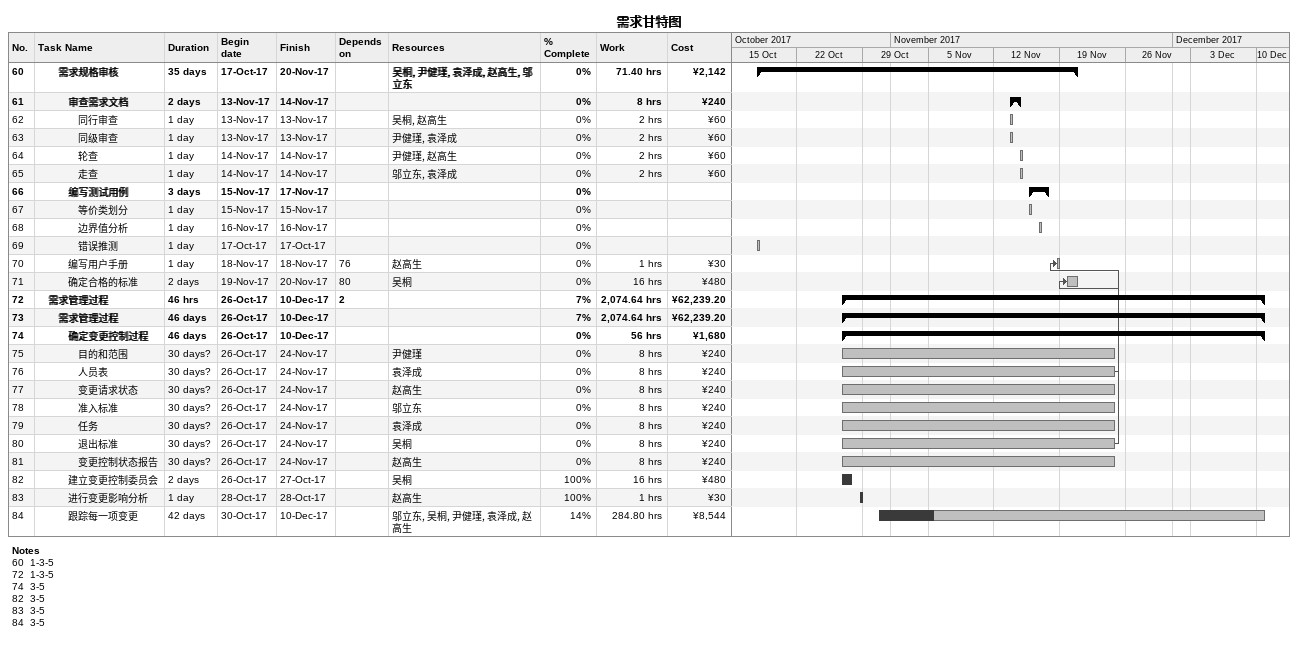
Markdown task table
需求甘特图

| ID | Level | Task | Duration | Start | Finish | Predecessors | Resources | % complete | Work (h) | Cost (¥) |
|---|---|---|---|---|---|---|---|---|---|---|
| 60 | 3 | **需求规格审核** | 35d | 2017-10-17 | 2017-11-20 |  | 吴桐, 尹健瑾, 袁泽成, 赵高生, 邬立东 | 0 | 71.40 | 2142 |
| 61 | 4 | **审查需求文档** | 2d | 2017-11-13 | 2017-11-14 |  |  | 0 | 8 | 240 |
| 62 | 5 | 同行审查 | 1d | 2017-11-13 | 2017-11-13 |  | 吴桐, 赵高生 | 0 | 2 | 60 |
| 63 | 5 | 同级审查 | 1d | 2017-11-13 | 2017-11-13 |  | 尹健瑾, 袁泽成 | 0 | 2 | 60 |
| 64 | 5 | 轮查 | 1d | 2017-11-14 | 2017-11-14 |  | 尹健瑾, 赵高生 | 0 | 2 | 60 |
| 65 | 5 | 走查 | 1d | 2017-11-14 | 2017-11-14 |  | 邬立东, 袁泽成 | 0 | 2 | 60 |
| 66 | 4 | **编写测试用例** | 3d | 2017-11-15 | 2017-11-17 |  |  | 0 |  |  |
| 67 | 5 | 等价类划分 | 1d | 2017-11-15 | 2017-11-15 |  |  | 0 |  |  |
| 68 | 5 | 边界值分析 | 1d | 2017-11-16 | 2017-11-16 |  |  | 0 |  |  |
| 69 | 5 | 错误推测 | 1d | 2017-10-17 | 2017-10-17 |  |  | 0 |  |  |
| 70 | 4 | 编写用户手册 | 1d | 2017-11-18 | 2017-11-18 | 76 | 赵高生 | 0 | 1 | 30 |
| 71 | 4 | 确定合格的标准 | 2d | 2017-11-19 | 2017-11-20 | 80 | 吴桐 | 0 | 16 | 480 |
| 72 | 2 | **需求管理过程** | 46h | 2017-10-26 | 2017-12-10 | 2 |  | 7 | 2074.64 | 62239.20 |
| 73 | 3 | **需求管理过程** | 46d | 2017-10-26 | 2017-12-10 |  |  | 7 | 2074.64 | 62239.20 |
| 74 | 4 | **确定变更控制过程** | 46d | 2017-10-26 | 2017-12-10 |  |  | 0 | 56 | 1680 |
| 75 | 5 | 目的和范围 | 30d? | 2017-10-26 | 2017-11-24 |  | 尹健瑾 | 0 | 8 | 240 |
| 76 | 5 | 人员表 | 30d? | 2017-10-26 | 2017-11-24 |  | 袁泽成 | 0 | 8 | 240 |
| 77 | 5 | 变更请求状态 | 30d? | 2017-10-26 | 2017-11-24 |  | 赵高生 | 0 | 8 | 240 |
| 78 | 5 | 准入标准 | 30d? | 2017-10-26 | 2017-11-24 |  | 邬立东 | 0 | 8 | 240 |
| 79 | 5 | 任务 | 30d? | 2017-10-26 | 2017-11-24 |  | 袁泽成 | 0 | 8 | 240 |
| 80 | 5 | 退出标准 | 30d? | 2017-10-26 | 2017-11-24 |  | 吴桐 | 0 | 8 | 240 |
| 81 | 5 | 变更控制状态报告 | 30d? | 2017-10-26 | 2017-11-24 |  | 赵高生 | 0 | 8 | 240 |
| 82 | 4 | 建立变更控制委员会 | 2d | 2017-10-26 | 2017-10-27 |  | 吴桐 | 100 | 16 | 480 |
| 83 | 4 | 进行变更影响分析 | 1d | 2017-10-28 | 2017-10-28 |  | 赵高生 | 100 | 1 | 30 |
| 84 | 4 | 跟踪每一项变更 | 42d | 2017-10-30 | 2017-12-10 |  | 邬立东, 吴桐, 尹健瑾, 袁泽成, 赵高生 | 14 | 284.80 | 8544 |

Notes
- 60: 1-3-5
- 72: 1-3-5
- 74: 3-5
- 82: 3-5
- 83: 3-5
- 84: 3-5
